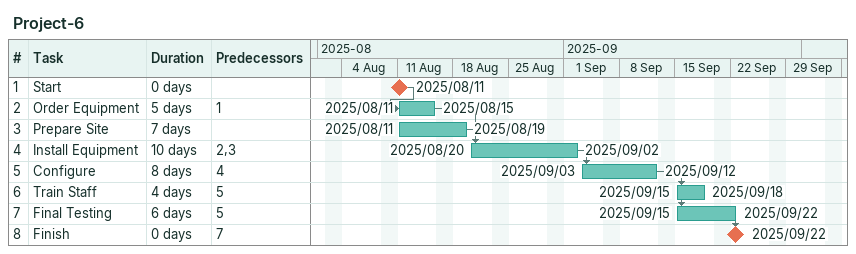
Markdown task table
Project-6

| ID | Task | Duration | Start | Finish | Predecessors |
|---|---|---|---|---|---|
| 1 | Start | 0d | 2025-08-11 | 2025-08-11 |  |
| 2 | Order Equipment | 5d | 2025-08-11 | 2025-08-15 | 1 |
| 3 | Prepare Site | 7d | 2025-08-11 | 2025-08-19 |  |
| 4 | Install Equipment | 10d | 2025-08-20 | 2025-09-02 | 2, 3 |
| 5 | Configure | 8d | 2025-09-03 | 2025-09-12 | 4 |
| 6 | Train Staff | 4d | 2025-09-15 | 2025-09-18 | 5 |
| 7 | Final Testing | 6d | 2025-09-15 | 2025-09-22 | 5 |
| 8 | Finish | 0d | 2025-09-22 | 2025-09-22 | 7 |
